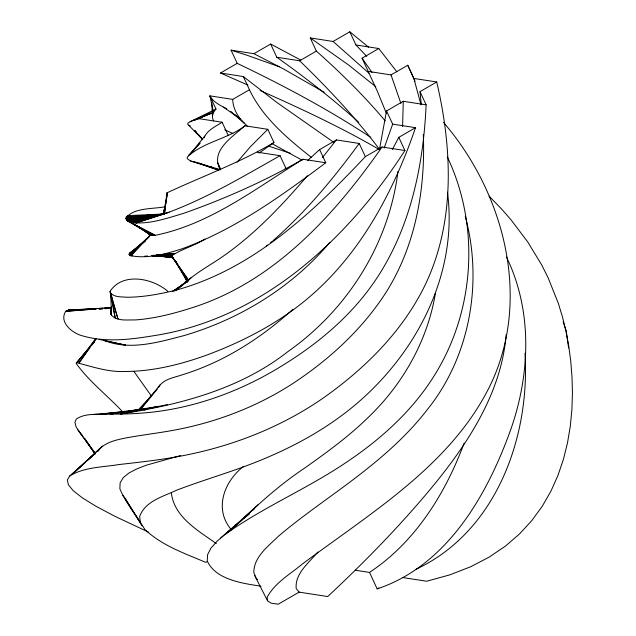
<?xml version="1.0" encoding="UTF-8"?>
<svg xmlns="http://www.w3.org/2000/svg" width="636" height="636" viewBox="0 0 636 636"><rect width="100%" height="100%" fill="white"/><g stroke="black" fill="none" stroke-linecap="round" stroke-linejoin="round"><path stroke-width="0.95" d="M94.979 453.842L76.161 427.098L74.913 422.447L76.217 419.084C86.067 412.47 98.954 414.982 110.179 414.115C127.661 414.187 145.183 413.44 162.482 410.784C200.555 405.037 237.212 391.49 270.65 372.545C311.314 349.204 349.188 319.24 375.574 280.015C410.252 228.602 423.433 165.956 426.12 104.829L403.272 101.291L402.588 126.564M506.184 334.576C501.208 394.431 466.164 446.249 428.767 491.135C397.476 528.476 363.307 563.321 327.707 596.544L299.143 592.132L278.234 604.2L271.143 603.182L267.557 600.829L254.631 575.493M111.586 306.417L110.696 314.097C115.808 321.713 127.144 319.677 135.071 319.956C155.597 318.533 175.616 313.119 195.101 306.759C275.46 280.23 334.934 214.451 382.069 146.996L404.917 150.525C347.59 239.541 261.817 319.097 153.689 335.705C130.3 339.545 105.679 342.621 82.529 335.856C72.607 333.447 58.623 322.293 65.699 311.314L68.489 310.042L102.619 308.229M220.66 169.733L190.609 161.019L187.23 158.666L187.254 157.14C203.138 141.828 227.545 139.236 244.971 125.785L267.82 129.315L273.941 142.512C239.995 162.697 202.471 176.228 166.871 192.907L164.501 213.728L127.319 220.795L125.817 218.323C133.274 207.368 153.268 209.157 164.97 206.78M165.614 205.857L164.501 213.728L132.057 222.6L127.319 220.795L163.404 214.038L165.606 205.46M165.893 203.894L167.419 193.074L166.871 192.907M403.272 101.291L386.545 110.95L379.438 149.563M397.977 171.37C389.065 243.803 347.582 309.533 288.235 351.358C240.138 389.272 179.63 404.766 120.26 414.044L167.324 404.671M167.419 193.074L163.404 214.038L129.243 221.829L155.168 235.328C210.134 224.27 256.221 188.177 302.911 159.239L325.759 162.768L319.638 149.579L336.365 139.92L359.213 143.458L365.342 156.647C312.467 212.869 252.389 269.33 175.981 290.135C160.002 294.078 143.656 297.155 127.144 297.25C121.556 296.742 114.345 297.505 110.338 292.799L110.06 291.375C122.494 271.977 152.791 278.115 167.817 291.36M435.525 292.624C427.726 340.658 402.604 384.82 367.441 418.154C348.162 436.948 326.284 452.752 304.374 468.287C277.224 486.286 253.621 508.681 229.954 530.877L258.28 504.587M111.682 309.295L110.696 314.097L110.537 312.379L111.618 307.538M163.039 214.141L126.198 219.603L152.998 235.431L127.319 220.795L155.168 235.328L151.455 235.392L126.198 219.603L163.039 214.141L165.654 204.561M204.148 137.893C206.923 130.078 215.684 126.548 222.123 122.247L228.245 135.444M111.475 309.565L110.537 312.379L111.698 308.651M213.696 120.896C211.017 117.04 213.092 112.135 216.001 109.058L209.88 95.861L232.728 99.399L249.455 89.74L243.334 76.551L220.477 73.013L237.204 63.362C283.163 85.311 328.232 109.344 370.796 137.368M386.545 110.95L392.666 124.139L384.168 148.021M464.145 443.085C445.399 493.608 415.173 542.19 369.524 572.408L355.238 570.198M392.666 124.139L415.523 127.677C393.74 191.19 360.922 253.176 309.128 297.274C279.156 322.786 243.819 341.246 207.082 354.96C180.902 364.42 153.403 371.321 125.427 371.48C108.676 372.314 92.753 366.869 76.877 362.695L76.177 363.442C89.255 381.648 107.627 395.695 122.915 412.064M392.325 149.563L398.796 137.336L415.523 127.677M158.396 387.61C162.951 378.976 173.89 377.776 182.23 374.811C194.489 371.042 206.438 366.288 217.989 360.731C245.361 347.463 270.364 329.647 292.902 309.295M95.432 453.261L69.825 475.903L67.368 479.862L68.354 484.735L73.188 490.666L82.282 497.805L96.06 506.312L114.925 516.321L148.204 531.958M95.44 338.909L79.031 362.933L89.875 347.757M91.592 345.356L96.155 338.964M359.213 143.458C333.55 178.438 305.685 212.146 272.916 240.75M237.077 162.18L250.918 146.177L267.82 129.315M336.365 139.92L322.46 157.545M204.673 136.112L191.182 153.157L200.078 143.1M95.933 338.821L76.877 362.695L94.12 342.232M139.761 410.236L160.049 384.828M139.793 410.276L157.354 389.065L138.346 409.838M184.734 283.259C195.467 273.249 208.489 266.126 220.66 257.962C253.724 235.4 281.525 206.088 307.379 175.759M253.144 510.008L254.368 508.569L216.876 541.419L210.929 548.16L207.598 554.664L207.225 560.928C215.739 579.952 242.968 583.347 261.062 586.241M76.328 362.925L84.596 353.258M92.236 344.338L94.144 342.104M329.885 242.356C292.004 287.249 240.217 319.034 184.09 335.57C158.587 342.168 129.887 350.881 104.264 340.459M97.642 451.329C103.978 442.704 114.878 440.215 124.847 438.148C143.633 434.595 162.697 432.663 181.427 428.72C220.167 420.698 257.588 405.999 290.986 384.716C327.699 360.851 361.017 330.752 385.05 293.919C415.395 246.911 425.563 189.608 423.298 134.395M188.534 155.319L199.887 143.1M325.759 162.768C280.977 196.206 234.7 229.644 181.745 248.899C165.471 254.026 147.886 258.939 130.754 255.728L150.692 234.748L130.754 255.728L129.521 255.1L129.267 253.541L137.32 247.491M317.849 552.032C309.152 562.637 294.754 573.433 296.201 588.531L299.143 592.132M243.389 466.522C224.421 481.198 213.807 508.593 230.82 529.017M131.501 255.108L129.521 255.1L150.692 234.748M129.521 255.1L148.911 237.093M85.288 462.452L72.21 474.218L100.536 447.927M72.21 474.218L102.571 446.051M307.53 160.614L319.638 149.579M88.189 459.836L94.732 453.945M97.626 451.322L99.089 450.026M148.848 236.997L129.021 254.368L130.992 254.487L129.021 254.368L145.39 240.845M241.736 520.272L225.096 534.447C263.097 507.258 306.608 489.076 345.34 462.992C379.628 440.199 411.174 412.136 433.331 377.116C474.846 312.189 480.466 226.694 447.347 156.997M244.009 518.34L249.304 513.824M220.724 537.961L249.312 513.808M175.822 290.469L191.555 277.36M266.253 246.291L267.732 245.059M270.697 242.594L272.176 241.362M175.743 290.596L189.878 278.918L174.32 290.716M244.971 125.785C233.213 136.382 209.316 150.931 220.414 169.693M145.215 240.774L129.267 253.541L137.94 247.142M174.487 290.835L183.16 284.427M259.075 153.085L273.941 142.512M173.405 290.898L188.677 280.349L171.728 256.499L152.314 255.529L154.349 255.346M174.256 290.747L178.287 288.076M226.782 108.804C220.525 105.544 213.41 102.316 209.88 95.861L213.529 112.461L190.069 121.738L188.057 123.018L187.636 124.179L202.32 139.141M172.253 291.558L183.828 284.276M69.825 475.903C84.501 466.951 102.611 467.261 119.115 464.526C143.768 461.776 168.476 459.001 192.732 453.659C238.985 443.594 283.624 425.333 322.675 398.422C363.561 369.683 400.593 333.495 423.385 288.521C455.511 224.77 452.594 149.818 436.725 81.98L413.877 78.443L407.755 65.254L391.029 74.913L368.18 71.375L362.059 58.186L378.786 48.527L396.832 71.788M237.204 63.362L231.083 50.165L253.931 53.702L270.658 44.043L300.844 60.11M213.529 112.461L193.773 120.315L199.275 118.717L216.001 109.058L190.069 121.738M270.658 44.043L276.787 57.24L299.635 60.77L316.362 51.111C340.34 72.409 363.251 94.971 384.017 119.433L385.257 120.943M316.362 51.111L310.241 37.922L333.089 41.459L349.816 31.8L368.546 47.167M286.184 168.89L280.063 155.701C243.111 176.474 206.39 198.551 166.417 213.147L132.057 222.6C149.595 224.524 166.783 218.307 183.351 213.434C224.659 198.941 264.934 181.014 302.911 159.239M421.239 104.185L419.998 91.64L436.725 81.98M365.342 156.647L382.069 146.996M207.479 561.421L205.802 562.383C184.575 553.384 161.798 545.521 144.754 529.367C136.684 515.693 125.944 503.442 119.854 488.71L120.132 482.796L123.273 477.604L128.917 473.017L136.716 468.923L146.296 465.202L180.425 455.591M369.524 572.408L377.172 588.896L378.849 587.926M204.935 238.977C194.576 245.925 181.761 248.819 171.664 255.895L188.677 280.349M416.167 569.196C496.271 531.593 530.249 436.964 525.002 353.226M130.293 252.651L132.097 251.705M377.172 588.896C447.267 565.499 487.47 494.824 510.931 429.014C530.281 373.745 532.563 310.591 506.471 257.071M169.224 212.201L135.834 223.037L166.417 213.147L129.243 221.829M143.99 410.117L146.654 409.361M151.09 408.105L158.952 406.348L110.179 414.115L141.343 409.536M149.134 408.392L147.186 408.678L149.11 408.344M145.167 408.829L100.774 414.219L121.397 412.263M163.341 214.117L125.817 218.323L127.415 219.42M144.547 256.221L147.488 255.958M111.475 307.371L65.699 311.314L88.468 309.645M92.363 414.561L121.587 412.041M124.505 411.794L126.461 411.627M162.776 214.173L126.174 216.995L127.749 218.18M156.122 254.964L174.916 253.51L156.305 255.171L172.189 255.203L152.457 255.457M91.441 309.422L95.4 309.136M99.359 308.842L102.332 308.627M104.312 308.484L110.251 308.047M151.885 255.632L173.278 254.416L156.464 254.933M104.566 308.126L110.418 307.816M127.295 215.644L162.927 214.062M95.949 308.969L68.489 310.042L71.757 310.09M102.809 308.699L98.89 308.858L102.778 308.667M104.773 308.627L107.715 308.508L104.741 308.595M70.365 309.883L95.901 308.929M130.754 255.728L132.733 255.664M152.091 255.847L171.728 256.499M152.672 255.831L172.38 257.047L187.962 281.669L180.06 268.36M152.783 255.457L156.702 255.775M159.636 256.014L172.38 257.047M151.948 255.593L173.636 257.548L159.843 255.99M153.936 255.322L155.9 255.545M152.902 255.338L155.852 255.696M158.801 256.046L173.549 257.795M349.816 31.8L355.937 44.989L378.786 48.527M199.275 118.717L222.123 122.247M257.214 152.163L280.063 155.701M402.842 577.56L426.645 581.24L449.843 574.857L470.632 566.771L489.116 557.136L505.405 546.117L519.62 533.858L531.871 520.51L542.262 506.232L550.911 491.175L557.931 475.482L563.424 459.319L567.511 442.831L570.301 426.176L571.907 409.505L572.44 392.969L572.003 376.727L570.723 360.922L568.687 345.674L565.929 331.006L562.462 316.871L558.305 303.253L547.986 277.447L541.856 265.212L527.729 241.934L511.233 220.08L502.13 209.618L489.092 196.111M167.745 256.642L173.572 257.683M167.443 256.61L173.223 257.652M190.609 161.019L197.907 162.768M104.058 340.491L125.586 345.125L99.001 339.385M285.119 168.15L286.955 168.739M231.083 50.165L247.317 55.34L279.299 66.804M268.575 146.081L290.255 153.276M193.821 161.941L218.792 170.09M218.911 169.979L198.822 163.078L218.363 170.233M215.699 168.691L218.466 169.796M210.914 166.839L213.617 167.944M215.429 168.675L218.14 169.78M188.693 125.252L190.315 125.928M232.848 133.496L224.739 129.776M247.984 85.144L220.477 73.013M260.116 90.495C300.423 108.374 340.491 127.025 378.651 149.19M253.931 53.702L283.68 69.038L324.106 92.228M302.132 160.177L271.795 143.537M216.312 543.581C198.265 530.726 173.914 516.965 171.354 492.685M127.47 219.428L125.817 218.323L164.239 214.038L126.174 216.995L127.733 218.164M136.565 225.486L151.455 235.392L136.191 225.422M310.241 37.922L348.679 65.055L375.836 86.734M333.59 142.202L276.262 102.03L243.334 76.551M223.427 107.142L240.464 119.067L247.213 126.103M276.787 57.24C305.185 77.52 332.835 98.93 358.744 122.327M141.733 228.634L150.549 235.256L143.474 229.954M311.33 157.402C287.432 138.354 262.835 117.914 249.455 89.74M235.256 114.862L240.464 119.067C236.02 113.454 232.863 106.657 232.728 99.399M333.089 41.459L368.96 73.196M230.749 111.34L244.494 123.591M257.572 579.531L256.197 578.267L253.804 572.575C253.812 556.754 268.273 546.213 278.552 536.14C293.57 523.301 309.589 511.694 325.521 500.023C362.138 473.486 399.09 446.09 426.987 410.021C470.211 356.542 483.026 282.209 465.274 216.375M299.635 60.77C328.184 88.468 355.564 117.541 379.501 149.365M355.937 44.989L366.71 56.342M80.279 433.235L82.267 435.366M194.91 130.539L196.166 131.962M198.686 134.816L202.471 139.085M195.006 130.746L202.765 139.721M122.788 495.468L125.745 498.974M443.491 122.414C506.741 195.737 534.097 307.522 484.926 395.473C458.58 443.523 416.318 480.093 373.022 512.481C349.832 529.891 326.03 546.459 302.736 563.719C290.382 574.093 274.967 582.6 267.168 597.236L267.557 600.829M77.838 429.968L95.249 453.174M151.018 395.505L133.989 371.511M362.059 58.186L372.028 72.472M95.098 453.754L84.612 438.53L95.058 453.921M142.098 525.948L125.57 499.196L140.397 522.665L139.642 516.448C145.199 501.041 163.42 496.454 176.816 490.125C195.363 483.05 214.308 477.095 233.054 470.584C273.337 456.696 312.451 438.236 346.286 412.072C412.478 360.946 458.755 277.463 447.466 192.151M176.108 261.706L177.587 264.202M175.512 260.927L187.27 282.058M217.679 162.832L220.454 169.359M419.998 91.64L426.12 104.829M398.796 137.336L404.917 150.525M368.18 71.375L377.251 91.035L386.41 113.343M407.755 65.254L415.03 81.169M185.943 278.385L187.381 282.002M186.237 279.506L186.952 281.327M219.11 165.71L220.382 169.184M391.029 74.913L400.879 103.358M563.138 321.808L566.175 330.807L568.632 347.932M110.338 292.799L117.962 318.962L110.06 291.375L115.188 318.08L112.628 302.474M413.877 78.443L420.992 104.861M111.515 295.653L111.833 297.6M211.621 98.652L211.709 100.544M211.804 102.436L212.249 111.888M212.345 113.78L212.432 115.672M110.664 292.671L111.539 315.631"/></g></svg>
